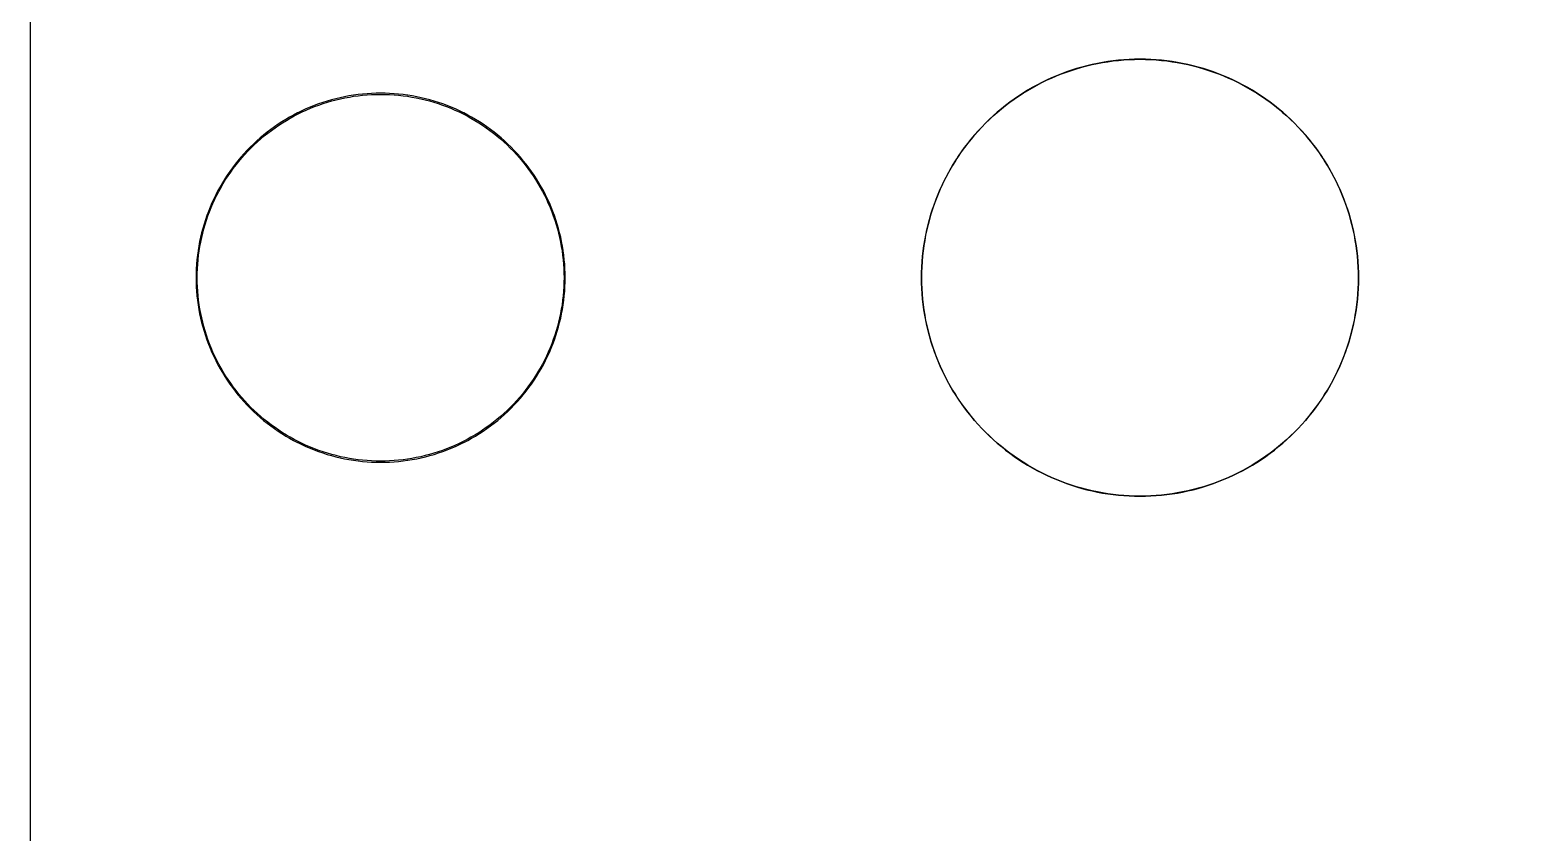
# Model space of a CAD drawing. Extents: x 2 to 124, y 0 to 129.
# Drawn here: x 2.36 to 35.12, y 83.07 to 100.52 of the extents above; entities that cross this region are included whole.
import ezdxf

# ---------------------------------------------------------------- set-up
doc = ezdxf.new("R2010")
doc.units = 0

msp = doc.modelspace()

# ---------------------------------------------------------------- linework, layer by layer
at = {"color": 5, "true_color": 0x0000ff}
msp.add_polyline3d([(123.94209, 0.3175, 0), (123.94209, 128.81762, 0), (2.36219, 128.81762, 0), (2.36219, 0.3175, 0), (123.94209, 0.3175, 0)], close=True, dxfattribs=at)
at = {"color": 34, "true_color": 0x008000}
for points in [[(2.3622, 0.3175, 0), (123.94209, 0.3175, 0), (123.94209, 128.81762, 0), (2.3622, 128.81762, 0), (2.3622, 0.3175, 0)], [(26.37561, 99.88727, 0), (26.25902, 99.88296, 0), (26.14269, 99.87584, 0), (26.02661, 99.86594, 0), (25.91079, 99.85298, 0), (25.79522, 99.83749, 0), (25.79483, 99.83743, 0), (25.68018, 99.81895, 0), (25.68016, 99.81895, 0), (25.67976, 99.81888, 0), (25.56521, 99.79755, 0), (25.45116, 99.77342, 0), (25.33763, 99.74649, 0), (25.22485, 99.71678, 0), (25.11284, 99.68426, 0), (25.00184, 99.64896, 0), (24.8916, 99.61111, 0), (24.78238, 99.57047, 0), (24.67392, 99.52704, 0), (24.56699, 99.48132, 0), (24.46082, 99.4328, 0), (24.35617, 99.3815, 0), (24.35582, 99.38132, 0), (24.25218, 99.32772, 0), (24.15008, 99.27133, 0), (24.04949, 99.21266, 0), (23.95018, 99.1517, 0), (23.85239, 99.08795, 0), (23.75638, 99.02216, 0), (23.66189, 98.95383, 0), (23.56918, 98.88322, 0), (23.47799, 98.81032, 0), (23.38884, 98.73539, 0), (23.30146, 98.65818, 0), (23.21612, 98.57868, 0), (23.21597, 98.57853, 0), (23.13255, 98.4974, 0), (23.13227, 98.49712, 0), (23.05099, 98.41355, 0), (22.97149, 98.32821, 0), (22.89427, 98.24083, 0), (22.81934, 98.15168, 0), (22.74645, 98.06049, 0), (22.67583, 97.96778, 0), (22.60751, 97.87329, 0), (22.54172, 97.77728, 0), (22.47797, 97.67949, 0), (22.41701, 97.58018, 0), (22.35833, 97.47959, 0), (22.30195, 97.37748, 0), (22.30177, 97.37713, 0), (22.24835, 97.27385, 0), (22.24817, 97.2735, 0), (22.19686, 97.16885, 0), (22.14835, 97.06268, 0), (22.10263, 96.95574, 0), (22.0592, 96.84729, 0), (22.01856, 96.73807, 0), (21.98071, 96.62783, 0), (21.9454, 96.51683, 0), (21.91289, 96.40482, 0), (21.88317, 96.29204, 0), (21.85625, 96.1785, 0), (21.83212, 96.06446, 0), (21.81078, 95.9499, 0), (21.81072, 95.94951, 0), (21.79224, 95.83484, 0), (21.79218, 95.83445, 0), (21.77669, 95.71888, 0), (21.76373, 95.60306, 0), (21.75382, 95.48698, 0), (21.74671, 95.37065, 0), (21.74239, 95.25406, 0), (21.74087, 95.13747, 0), (21.74239, 95.02089, 0), (21.74671, 94.9043, 0), (21.75382, 94.78797, 0), (21.76373, 94.67189, 0), (21.77669, 94.55607, 0), (21.79218, 94.4405, 0), (21.79224, 94.4401, 0), (21.81078, 94.32504, 0), (21.83212, 94.21049, 0), (21.85625, 94.09644, 0), (21.88317, 93.9829, 0), (21.91289, 93.87013, 0), (21.9454, 93.75811, 0), (21.98071, 93.64712, 0), (22.01856, 93.53688, 0), (22.0592, 93.42766, 0), (22.10263, 93.3192, 0), (22.14835, 93.21227, 0), (22.19686, 93.1061, 0), (22.19704, 93.10574, 0), (22.24817, 93.00145, 0), (22.24835, 93.00109, 0), (22.30195, 92.89746, 0), (22.35833, 92.79535, 0), (22.41701, 92.69477, 0), (22.47797, 92.59546, 0), (22.54172, 92.49767, 0), (22.60751, 92.40165, 0), (22.67583, 92.30717, 0), (22.74645, 92.21446, 0), (22.81934, 92.12327, 0), (22.89427, 92.03412, 0), (22.97149, 91.94674, 0), (23.05099, 91.8614, 0), (23.13227, 91.77783, 0), (23.13255, 91.77755, 0), (23.21612, 91.69627, 0), (23.30146, 91.61677, 0), (23.38884, 91.53955, 0), (23.47799, 91.46462, 0), (23.56918, 91.39172, 0), (23.66189, 91.32111, 0), (23.75638, 91.25279, 0), (23.85239, 91.187, 0), (23.95018, 91.12325, 0), (24.04949, 91.06229, 0), (24.15008, 91.00361, 0), (24.25218, 90.94722, 0), (24.35582, 90.89363, 0), (24.35617, 90.89345, 0), (24.46082, 90.84214, 0), (24.56699, 90.79363, 0), (24.67392, 90.74791, 0), (24.78238, 90.70447, 0), (24.8916, 90.66383, 0), (25.00184, 90.62599, 0), (25.11284, 90.59068, 0), (25.22485, 90.55817, 0), (25.33763, 90.52845, 0), (25.45116, 90.50153, 0), (25.56521, 90.4774, 0), (25.67976, 90.45606, 0), (25.79483, 90.43752, 0), (25.79522, 90.43746, 0), (25.91079, 90.42196, 0), (26.02661, 90.40901, 0), (26.14269, 90.3991, 0), (26.25902, 90.39199, 0), (26.37561, 90.38767, 0), (26.49219, 90.38615, 0), (26.60878, 90.38767, 0), (26.72537, 90.39199, 0), (26.8417, 90.3991, 0), (26.95778, 90.40901, 0), (27.0736, 90.42196, 0), (27.18917, 90.43746, 0), (27.18956, 90.43752, 0), (27.30463, 90.45606, 0), (27.41918, 90.4774, 0), (27.53323, 90.50153, 0), (27.64676, 90.52845, 0), (27.75954, 90.55817, 0), (27.87155, 90.59068, 0), (27.98255, 90.62599, 0), (28.09279, 90.66383, 0), (28.20201, 90.70447, 0), (28.31047, 90.74791, 0), (28.4174, 90.79363, 0), (28.52357, 90.84214, 0), (28.62822, 90.89345, 0), (28.62857, 90.89363, 0), (28.73221, 90.94722, 0), (28.83431, 91.00361, 0), (28.9349, 91.06229, 0), (29.03421, 91.12325, 0), (29.132, 91.187, 0), (29.22801, 91.25279, 0), (29.3225, 91.32111, 0), (29.41521, 91.39172, 0), (29.5064, 91.46462, 0), (29.59555, 91.53955, 0), (29.68293, 91.61677, 0), (29.76827, 91.69627, 0), (29.85184, 91.77755, 0), (29.85212, 91.77783, 0), (29.9334, 91.8614, 0), (30.0129, 91.94674, 0), (30.09012, 92.03412, 0), (30.16505, 92.12327, 0), (30.23794, 92.21446, 0), (30.30856, 92.30717, 0), (30.37688, 92.40165, 0), (30.44267, 92.49767, 0), (30.50642, 92.59546, 0), (30.56738, 92.69477, 0), (30.62606, 92.79535, 0), (30.68244, 92.89746, 0), (30.73604, 93.00109, 0), (30.73622, 93.00145, 0), (30.78735, 93.10574, 0), (30.78753, 93.1061, 0), (30.83604, 93.21227, 0), (30.88176, 93.3192, 0), (30.92519, 93.42766, 0), (30.96583, 93.53688, 0), (31.00368, 93.64712, 0), (31.03899, 93.75811, 0), (31.0715, 93.87013, 0), (31.10122, 93.9829, 0), (31.12814, 94.09644, 0), (31.15227, 94.21049, 0), (31.17361, 94.32504, 0), (31.19215, 94.4401, 0), (31.19221, 94.4405, 0), (31.20771, 94.55607, 0), (31.22066, 94.67189, 0), (31.23057, 94.78797, 0), (31.23768, 94.9043, 0), (31.242, 95.02089, 0), (31.24352, 95.13747, 0), (31.242, 95.25406, 0), (31.23768, 95.37065, 0), (31.23057, 95.48698, 0), (31.22066, 95.60306, 0), (31.20771, 95.71888, 0), (31.19221, 95.83445, 0), (31.19215, 95.83484, 0), (31.17367, 95.94951, 0), (31.17361, 95.9499, 0), (31.15227, 96.06446, 0), (31.12814, 96.1785, 0), (31.10122, 96.29204, 0), (31.0715, 96.40482, 0), (31.03899, 96.51683, 0), (31.00368, 96.62783, 0), (30.96583, 96.73807, 0), (30.92519, 96.84729, 0), (30.88176, 96.95574, 0), (30.83604, 97.06268, 0), (30.78753, 97.16885, 0), (30.73622, 97.2735, 0), (30.73604, 97.27385, 0), (30.68262, 97.37713, 0), (30.68244, 97.37748, 0), (30.62606, 97.47959, 0), (30.56738, 97.58018, 0), (30.50642, 97.67949, 0), (30.44267, 97.77728, 0), (30.37688, 97.87329, 0), (30.30856, 97.96778, 0), (30.23794, 98.06049, 0), (30.16505, 98.15168, 0), (30.09012, 98.24083, 0), (30.0129, 98.32821, 0), (29.9334, 98.41355, 0), (29.85212, 98.49712, 0), (29.85184, 98.4974, 0), (29.76842, 98.57853, 0), (29.76827, 98.57868, 0), (29.68293, 98.65818, 0), (29.59555, 98.73539, 0), (29.5064, 98.81032, 0), (29.41521, 98.88322, 0), (29.3225, 98.95383, 0), (29.22801, 99.02216, 0), (29.132, 99.08795, 0), (29.03421, 99.1517, 0), (28.9349, 99.21266, 0), (28.83431, 99.27133, 0), (28.73221, 99.32772, 0), (28.62857, 99.38132, 0), (28.62822, 99.3815, 0), (28.52357, 99.4328, 0), (28.4174, 99.48132, 0), (28.31047, 99.52704, 0), (28.20201, 99.57047, 0), (28.09279, 99.61111, 0), (27.98255, 99.64896, 0), (27.87155, 99.68426, 0), (27.75954, 99.71678, 0), (27.64676, 99.74649, 0), (27.53323, 99.77342, 0), (27.41918, 99.79755, 0), (27.30463, 99.81888, 0), (27.30423, 99.81895, 0), (27.30421, 99.81895, 0), (27.18956, 99.83743, 0), (27.18917, 99.83749, 0), (27.0736, 99.85298, 0), (26.95778, 99.86594, 0), (26.8417, 99.87584, 0), (26.72537, 99.88296, 0), (26.60878, 99.88727, 0), (26.49219, 99.8888, 0), (26.37561, 99.88727, 0)], [(26.72537, 90.39453, 0), (26.60878, 90.39021, 0), (26.49219, 90.38869, 0), (26.37561, 90.39021, 0), (26.25902, 90.39453, 0), (26.14269, 90.40164, 0), (26.02661, 90.41155, 0), (25.91079, 90.4245, 0), (25.79522, 90.44, 0), (25.7952, 90.44, 0), (25.68055, 90.45848, 0), (25.566, 90.47981, 0), (25.45195, 90.50394, 0), (25.33841, 90.53087, 0), (25.22564, 90.56058, 0), (25.11362, 90.5931, 0), (25.00262, 90.6284, 0), (24.89239, 90.66625, 0), (24.78317, 90.70689, 0), (24.67471, 90.75032, 0), (24.56778, 90.79604, 0), (24.4616, 90.84456, 0), (24.357, 90.89584, 0), (24.25368, 90.94928, 0), (24.15157, 91.00567, 0), (24.05099, 91.06434, 0), (23.95167, 91.1253, 0), (23.85388, 91.18905, 0), (23.75787, 91.25484, 0), (23.66338, 91.32317, 0), (23.57067, 91.39378, 0), (23.47949, 91.46668, 0), (23.39033, 91.54161, 0), (23.30296, 91.61882, 0), (23.21761, 91.69832, 0), (23.13419, 91.77946, 0), (23.05305, 91.86289, 0), (22.97354, 91.94823, 0), (22.89633, 92.03561, 0), (22.8214, 92.12476, 0), (22.7485, 92.21595, 0), (22.67789, 92.30866, 0), (22.60956, 92.40315, 0), (22.54378, 92.49916, 0), (22.48002, 92.59695, 0), (22.41906, 92.69626, 0), (22.36039, 92.79685, 0), (22.304, 92.89896, 0), (22.25048, 93.00246, 0), (22.19928, 93.10688, 0), (22.15076, 93.21305, 0), (22.10504, 93.31999, 0), (22.06161, 93.42845, 0), (22.02097, 93.53767, 0), (21.98312, 93.6479, 0), (21.94782, 93.7589, 0), (21.91531, 93.87091, 0), (21.88559, 93.98369, 0), (21.85866, 94.09723, 0), (21.83453, 94.21127, 0), (21.8132, 94.32583, 0), (21.79472, 94.4405, 0), (21.77923, 94.55607, 0), (21.76627, 94.67189, 0), (21.75637, 94.78797, 0), (21.74925, 94.9043, 0), (21.74494, 95.02089, 0), (21.74341, 95.13747, 0), (21.74494, 95.25406, 0), (21.74925, 95.37065, 0), (21.75637, 95.48698, 0), (21.76627, 95.60306, 0), (21.77923, 95.71888, 0), (21.79471, 95.83435, 0), (21.8132, 95.94912, 0), (21.83453, 96.06367, 0), (21.85866, 96.17772, 0), (21.88559, 96.29126, 0), (21.91531, 96.40403, 0), (21.94782, 96.51605, 0), (21.98312, 96.62704, 0), (22.02097, 96.73728, 0), (22.06161, 96.8465, 0), (22.10504, 96.95496, 0), (22.15076, 97.06189, 0), (22.19928, 97.16806, 0), (22.25057, 97.27267, 0), (22.304, 97.37599, 0), (22.36039, 97.4781, 0), (22.41906, 97.57868, 0), (22.48002, 97.678, 0), (22.54378, 97.77579, 0), (22.60956, 97.8718, 0), (22.67789, 97.96629, 0), (22.74849, 98.05899, 0), (22.7485, 98.059, 0), (22.8214, 98.15018, 0), (22.89633, 98.23934, 0), (22.97354, 98.32671, 0), (23.05305, 98.41206, 0), (23.13419, 98.49548, 0), (23.21761, 98.57662, 0), (23.30296, 98.65612, 0), (23.39033, 98.73334, 0), (23.47949, 98.80827, 0), (23.57067, 98.88117, 0), (23.66338, 98.95178, 0), (23.75787, 99.02011, 0), (23.85388, 99.08589, 0), (23.95167, 99.14965, 0), (24.05099, 99.21061, 0), (24.15157, 99.26928, 0), (24.25368, 99.32567, 0), (24.35696, 99.37908, 0), (24.4616, 99.43039, 0), (24.56778, 99.4789, 0), (24.67471, 99.52462, 0), (24.78317, 99.56806, 0), (24.89239, 99.6087, 0), (25.00262, 99.64654, 0), (25.11362, 99.68185, 0), (25.22564, 99.71436, 0), (25.33841, 99.74408, 0), (25.45195, 99.771, 0), (25.566, 99.79513, 0), (25.68055, 99.81647, 0), (25.79532, 99.83496, 0), (25.91079, 99.85044, 0), (26.02661, 99.8634, 0), (26.14269, 99.8733, 0), (26.25902, 99.88041, 0), (26.37561, 99.88473, 0), (26.49219, 99.88626, 0), (26.60878, 99.88473, 0), (26.72537, 99.88041, 0), (26.8417, 99.8733, 0), (26.95778, 99.8634, 0), (27.0736, 99.85044, 0), (27.18907, 99.83496, 0), (27.30384, 99.81647, 0), (27.41839, 99.79513, 0), (27.53244, 99.771, 0), (27.64598, 99.74408, 0), (27.75875, 99.71436, 0), (27.87077, 99.68185, 0), (27.98177, 99.64654, 0), (28.092, 99.6087, 0), (28.20122, 99.56806, 0), (28.30968, 99.52462, 0), (28.41661, 99.4789, 0), (28.52279, 99.43039, 0), (28.62743, 99.37908, 0), (28.73071, 99.32567, 0), (28.83282, 99.26928, 0), (28.9334, 99.21061, 0), (29.03272, 99.14965, 0), (29.13051, 99.08589, 0), (29.22652, 99.02011, 0), (29.32101, 98.95178, 0), (29.41372, 98.88117, 0), (29.5049, 98.80827, 0), (29.59406, 98.73334, 0), (29.68143, 98.65612, 0), (29.76678, 98.57662, 0), (29.8502, 98.49548, 0), (29.93134, 98.41206, 0), (30.01085, 98.32671, 0), (30.08806, 98.23934, 0), (30.16299, 98.15018, 0), (30.23589, 98.059, 0), (30.2359, 98.05899, 0), (30.3065, 97.96629, 0), (30.37483, 97.8718, 0), (30.44061, 97.77579, 0), (30.50437, 97.678, 0), (30.56533, 97.57868, 0), (30.624, 97.4781, 0), (30.68039, 97.37599, 0), (30.73382, 97.27267, 0), (30.78511, 97.16806, 0), (30.83363, 97.06189, 0), (30.87935, 96.95496, 0), (30.92278, 96.8465, 0), (30.96342, 96.73728, 0), (31.00127, 96.62704, 0), (31.03657, 96.51605, 0), (31.06908, 96.40403, 0), (31.0988, 96.29126, 0), (31.12573, 96.17772, 0), (31.14986, 96.06367, 0), (31.17119, 95.94912, 0), (31.18968, 95.83435, 0), (31.20516, 95.71888, 0), (31.21812, 95.60306, 0), (31.22802, 95.48698, 0), (31.23514, 95.37065, 0), (31.23945, 95.25406, 0), (31.24098, 95.13747, 0), (31.23945, 95.02089, 0), (31.23514, 94.9043, 0), (31.22802, 94.78797, 0), (31.21812, 94.67189, 0), (31.20516, 94.55607, 0), (31.18967, 94.4405, 0), (31.17119, 94.32583, 0), (31.14986, 94.21127, 0), (31.12573, 94.09723, 0), (31.0988, 93.98369, 0), (31.06908, 93.87091, 0), (31.03657, 93.7589, 0), (31.00127, 93.6479, 0), (30.96342, 93.53767, 0), (30.92278, 93.42845, 0), (30.87935, 93.31999, 0), (30.83363, 93.21305, 0), (30.78511, 93.10688, 0), (30.73391, 93.00246, 0), (30.68039, 92.89896, 0), (30.624, 92.79685, 0), (30.56533, 92.69626, 0), (30.50437, 92.59695, 0), (30.44061, 92.49916, 0), (30.37483, 92.40315, 0), (30.3065, 92.30866, 0), (30.23589, 92.21595, 0), (30.16299, 92.12476, 0), (30.08806, 92.03561, 0), (30.01085, 91.94823, 0), (29.93134, 91.86289, 0), (29.8502, 91.77946, 0), (29.76678, 91.69832, 0), (29.68143, 91.61882, 0), (29.59406, 91.54161, 0), (29.5049, 91.46668, 0), (29.41372, 91.39378, 0), (29.32101, 91.32317, 0), (29.22652, 91.25484, 0), (29.13051, 91.18905, 0), (29.03272, 91.1253, 0), (28.9334, 91.06434, 0), (28.83282, 91.00567, 0), (28.73071, 90.94928, 0), (28.62739, 90.89584, 0), (28.52279, 90.84456, 0), (28.41661, 90.79604, 0), (28.30968, 90.75032, 0), (28.20122, 90.70689, 0), (28.092, 90.66625, 0), (27.98177, 90.6284, 0), (27.87077, 90.5931, 0), (27.75875, 90.56058, 0), (27.64598, 90.53087, 0), (27.53244, 90.50394, 0), (27.41839, 90.47981, 0), (27.30384, 90.45848, 0), (27.18919, 90.44, 0), (27.18917, 90.44, 0), (27.0736, 90.4245, 0), (26.95778, 90.41155, 0), (26.8417, 90.40164, 0), (26.72537, 90.39453, 0)], [(9.88415, 99.14889, 0), (9.78585, 99.14534, 0), (9.68806, 99.13924, 0), (9.59002, 99.13086, 0), (9.49248, 99.12019, 0), (9.3952, 99.10698, 0), (9.39128, 99.10636, 0), (9.29449, 99.09062, 0), (9.19797, 99.07258, 0), (9.10197, 99.05226, 0), (9.00647, 99.02966, 0), (8.91147, 99.00476, 0), (8.81724, 98.97733, 0), (8.7235, 98.94761, 0), (8.6308, 98.91561, 0), (8.5386, 98.88157, 0), (8.44767, 98.845, 0), (8.35723, 98.80639, 0), (8.26809, 98.7655, 0), (8.17995, 98.72232, 0), (8.17641, 98.72051, 0), (8.08902, 98.6753, 0), (8.00318, 98.62806, 0), (7.91835, 98.57878, 0), (7.83478, 98.52722, 0), (7.75248, 98.47362, 0), (7.67146, 98.418, 0), (7.59196, 98.36059, 0), (7.51372, 98.30116, 0), (7.43727, 98.23969, 0), (7.36209, 98.1767, 0), (7.28843, 98.11142, 0), (7.21654, 98.04462, 0), (7.14619, 97.97629, 0), (7.14338, 97.97348, 0), (7.07505, 97.90312, 0), (7.00825, 97.83124, 0), (6.94297, 97.75758, 0), (6.87998, 97.6824, 0), (6.81851, 97.60594, 0), (6.75907, 97.52771, 0), (6.70167, 97.44821, 0), (6.64604, 97.36718, 0), (6.59245, 97.28489, 0), (6.54089, 97.20132, 0), (6.49161, 97.11649, 0), (6.44437, 97.03063, 0), (6.39916, 96.94326, 0), (6.39735, 96.93972, 0), (6.35417, 96.85158, 0), (6.31328, 96.76243, 0), (6.27467, 96.672, 0), (6.23809, 96.58107, 0), (6.20406, 96.48887, 0), (6.17205, 96.39616, 0), (6.14234, 96.30243, 0), (6.1149, 96.2082, 0), (6.09001, 96.1132, 0), (6.06741, 96.0177, 0), (6.04709, 95.92169, 0), (6.02905, 95.82517, 0), (6.0133, 95.72839, 0), (6.01268, 95.72447, 0), (5.99948, 95.62719, 0), (5.98881, 95.52965, 0), (5.98043, 95.43161, 0), (5.97433, 95.33381, 0), (5.97077, 95.23552, 0), (5.9695, 95.13747, 0), (5.97077, 95.03943, 0), (5.97433, 94.94113, 0), (5.98043, 94.84334, 0), (5.98881, 94.7453, 0), (5.99948, 94.64776, 0), (6.01268, 94.55048, 0), (6.0133, 94.54655, 0), (6.02905, 94.44978, 0), (6.04709, 94.35326, 0), (6.06741, 94.25725, 0), (6.09001, 94.16174, 0), (6.1149, 94.06675, 0), (6.14234, 93.97251, 0), (6.17205, 93.87879, 0), (6.20406, 93.78608, 0), (6.23809, 93.69388, 0), (6.27467, 93.60294, 0), (6.27468, 93.60292, 0), (6.31328, 93.51252, 0), (6.35417, 93.42337, 0), (6.39735, 93.33523, 0), (6.39916, 93.33169, 0), (6.44437, 93.24431, 0), (6.49161, 93.15846, 0), (6.54089, 93.07362, 0), (6.59245, 92.99006, 0), (6.64604, 92.90776, 0), (6.70167, 92.82674, 0), (6.75907, 92.74723, 0), (6.81851, 92.669, 0), (6.87998, 92.59255, 0), (6.94297, 92.51736, 0), (7.00825, 92.4437, 0), (7.07505, 92.37182, 0), (7.14338, 92.30146, 0), (7.14619, 92.29865, 0), (7.21654, 92.23033, 0), (7.28843, 92.16353, 0), (7.36209, 92.09825, 0), (7.43727, 92.03526, 0), (7.51372, 91.97379, 0), (7.59196, 91.91435, 0), (7.67146, 91.85695, 0), (7.75248, 91.80132, 0), (7.83478, 91.74773, 0), (7.91835, 91.69617, 0), (8.00318, 91.64689, 0), (8.08902, 91.59965, 0), (8.17641, 91.55443, 0), (8.17995, 91.55263, 0), (8.26809, 91.50945, 0), (8.35723, 91.46856, 0), (8.44767, 91.42995, 0), (8.5386, 91.39337, 0), (8.6308, 91.35934, 0), (8.7235, 91.32733, 0), (8.81724, 91.29761, 0), (8.91147, 91.27018, 0), (9.00647, 91.24529, 0), (9.10197, 91.22268, 0), (9.19797, 91.20236, 0), (9.29449, 91.18433, 0), (9.39128, 91.16858, 0), (9.3952, 91.16796, 0), (9.49248, 91.15475, 0), (9.59002, 91.14409, 0), (9.68806, 91.1357, 0), (9.78585, 91.12961, 0), (9.88415, 91.12605, 0), (9.9822, 91.12478, 0), (10.08024, 91.12605, 0), (10.17854, 91.12961, 0), (10.27633, 91.1357, 0), (10.37437, 91.14409, 0), (10.4719, 91.15475, 0), (10.56919, 91.16796, 0), (10.57311, 91.16858, 0), (10.66989, 91.18433, 0), (10.76641, 91.20236, 0), (10.86242, 91.22268, 0), (10.95792, 91.24529, 0), (11.05292, 91.27018, 0), (11.14715, 91.29761, 0), (11.24088, 91.32733, 0), (11.33359, 91.35934, 0), (11.42579, 91.39337, 0), (11.51672, 91.42995, 0), (11.60715, 91.46856, 0), (11.6963, 91.50945, 0), (11.78444, 91.55263, 0), (11.78798, 91.55443, 0), (11.87536, 91.59965, 0), (11.96121, 91.64689, 0), (12.04604, 91.69617, 0), (12.12961, 91.74773, 0), (12.21191, 91.80132, 0), (12.29293, 91.85695, 0), (12.37243, 91.91435, 0), (12.45067, 91.97379, 0), (12.52712, 92.03526, 0), (12.6023, 92.09825, 0), (12.67596, 92.16353, 0), (12.74785, 92.23033, 0), (12.8182, 92.29865, 0), (12.82101, 92.30146, 0), (12.88934, 92.37182, 0), (12.95614, 92.4437, 0), (13.02142, 92.51736, 0), (13.08441, 92.59255, 0), (13.14588, 92.669, 0), (13.20532, 92.74723, 0), (13.26272, 92.82674, 0), (13.31835, 92.90776, 0), (13.37194, 92.99006, 0), (13.4235, 93.07362, 0), (13.47278, 93.15846, 0), (13.52002, 93.24431, 0), (13.56523, 93.33169, 0), (13.56704, 93.33523, 0), (13.61022, 93.42337, 0), (13.65111, 93.51252, 0), (13.68971, 93.60292, 0), (13.68972, 93.60294, 0), (13.7263, 93.69388, 0), (13.76033, 93.78608, 0), (13.79234, 93.87879, 0), (13.82205, 93.97251, 0), (13.84949, 94.06675, 0), (13.87438, 94.16174, 0), (13.89698, 94.25725, 0), (13.9173, 94.35326, 0), (13.93534, 94.44978, 0), (13.95109, 94.54655, 0), (13.95171, 94.55048, 0), (13.96492, 94.64776, 0), (13.97558, 94.7453, 0), (13.98397, 94.84334, 0), (13.99006, 94.94113, 0), (13.99362, 95.03943, 0), (13.99489, 95.13747, 0), (13.99362, 95.23552, 0), (13.99006, 95.33381, 0), (13.98397, 95.43161, 0), (13.97558, 95.52965, 0), (13.96492, 95.62719, 0), (13.95171, 95.72447, 0), (13.95109, 95.72839, 0), (13.93534, 95.82517, 0), (13.9173, 95.92169, 0), (13.89698, 96.0177, 0), (13.87438, 96.1132, 0), (13.84949, 96.2082, 0), (13.82205, 96.30243, 0), (13.79234, 96.39616, 0), (13.76033, 96.48887, 0), (13.7263, 96.58107, 0), (13.68972, 96.672, 0), (13.65111, 96.76243, 0), (13.61022, 96.85158, 0), (13.56704, 96.93972, 0), (13.56523, 96.94326, 0), (13.52002, 97.03063, 0), (13.47278, 97.11649, 0), (13.4235, 97.20132, 0), (13.37194, 97.28489, 0), (13.31835, 97.36718, 0), (13.26272, 97.44821, 0), (13.20532, 97.52771, 0), (13.14588, 97.60594, 0), (13.08441, 97.6824, 0), (13.02142, 97.75758, 0), (12.95614, 97.83124, 0), (12.88934, 97.90312, 0), (12.82101, 97.97348, 0), (12.8182, 97.97629, 0), (12.74785, 98.04462, 0), (12.67596, 98.11142, 0), (12.6023, 98.1767, 0), (12.52712, 98.23969, 0), (12.45067, 98.30116, 0), (12.37243, 98.36059, 0), (12.29293, 98.418, 0), (12.21191, 98.47362, 0), (12.12961, 98.52722, 0), (12.04604, 98.57878, 0), (11.96121, 98.62806, 0), (11.87536, 98.6753, 0), (11.78798, 98.72051, 0), (11.78444, 98.72232, 0), (11.6963, 98.7655, 0), (11.60715, 98.80639, 0), (11.51672, 98.845, 0), (11.42579, 98.88157, 0), (11.33359, 98.91561, 0), (11.24088, 98.94761, 0), (11.14715, 98.97733, 0), (11.05292, 99.00476, 0), (10.95792, 99.02966, 0), (10.86242, 99.05226, 0), (10.76641, 99.07258, 0), (10.66989, 99.09062, 0), (10.57311, 99.10636, 0), (10.56919, 99.10698, 0), (10.4719, 99.12019, 0), (10.37437, 99.13086, 0), (10.27633, 99.13924, 0), (10.17854, 99.14534, 0), (10.08024, 99.14889, 0), (9.9822, 99.15016, 0), (9.88415, 99.14889, 0)], [(10.17854, 91.15501, 0), (10.08024, 91.15145, 0), (9.9822, 91.15018, 0), (9.88415, 91.15145, 0), (9.78585, 91.15501, 0), (9.68806, 91.1611, 0), (9.59002, 91.16948, 0), (9.49248, 91.18015, 0), (9.39593, 91.19326, 0), (9.30235, 91.20849, 0), (9.20583, 91.22652, 0), (9.10981, 91.24684, 0), (9.01432, 91.26945, 0), (8.91932, 91.29434, 0), (8.82509, 91.32177, 0), (8.73136, 91.35149, 0), (8.63865, 91.38349, 0), (8.54645, 91.41753, 0), (8.45552, 91.45411, 0), (8.36509, 91.49271, 0), (8.27594, 91.53361, 0), (8.18877, 91.57631, 0), (8.10396, 91.6202, 0), (8.01811, 91.66744, 0), (7.93328, 91.71672, 0), (7.84971, 91.76828, 0), (7.76741, 91.82187, 0), (7.68639, 91.8775, 0), (7.60689, 91.9349, 0), (7.52865, 91.99434, 0), (7.4522, 92.05581, 0), (7.37702, 92.1188, 0), (7.30336, 92.18408, 0), (7.23147, 92.25088, 0), (7.16255, 92.31782, 0), (7.0956, 92.38675, 0), (7.0288, 92.45863, 0), (6.96352, 92.53229, 0), (6.90053, 92.60748, 0), (6.83906, 92.68393, 0), (6.77962, 92.76216, 0), (6.72222, 92.84167, 0), (6.66659, 92.92269, 0), (6.613, 93.00499, 0), (6.56144, 93.08855, 0), (6.51216, 93.17339, 0), (6.46492, 93.25924, 0), (6.42095, 93.34423, 0), (6.37833, 93.43122, 0), (6.33744, 93.52037, 0), (6.29883, 93.61079, 0), (6.26225, 93.70173, 0), (6.22822, 93.79393, 0), (6.19621, 93.88664, 0), (6.16649, 93.98036, 0), (6.13906, 94.0746, 0), (6.11417, 94.16959, 0), (6.09156, 94.2651, 0), (6.07124, 94.36111, 0), (6.05321, 94.45763, 0), (6.03799, 94.55115, 0), (6.02488, 94.64776, 0), (6.01421, 94.7453, 0), (6.00583, 94.84334, 0), (5.99973, 94.94113, 0), (5.99617, 95.03943, 0), (5.9949, 95.13747, 0), (5.99617, 95.23552, 0), (5.99973, 95.33381, 0), (6.00583, 95.43161, 0), (6.01421, 95.52965, 0), (6.02488, 95.62719, 0), (6.03798, 95.72375, 0), (6.05321, 95.81732, 0), (6.07124, 95.91384, 0), (6.09156, 96.00985, 0), (6.11417, 96.10535, 0), (6.13906, 96.20035, 0), (6.16649, 96.29458, 0), (6.19621, 96.38831, 0), (6.22822, 96.48102, 0), (6.26225, 96.57322, 0), (6.29883, 96.66415, 0), (6.33744, 96.75458, 0), (6.37833, 96.84373, 0), (6.42094, 96.93072, 0), (6.46492, 97.0157, 0), (6.51216, 97.10156, 0), (6.56144, 97.18639, 0), (6.613, 97.26996, 0), (6.66659, 97.35225, 0), (6.72222, 97.43328, 0), (6.77962, 97.51278, 0), (6.83906, 97.59101, 0), (6.90053, 97.66747, 0), (6.96352, 97.74265, 0), (7.0288, 97.81631, 0), (7.0956, 97.88819, 0), (7.16255, 97.95713, 0), (7.23147, 98.02407, 0), (7.30336, 98.09087, 0), (7.37702, 98.15615, 0), (7.4522, 98.21914, 0), (7.52865, 98.28061, 0), (7.60689, 98.34004, 0), (7.68639, 98.39745, 0), (7.76741, 98.45307, 0), (7.84971, 98.50667, 0), (7.93328, 98.55823, 0), (8.01811, 98.60751, 0), (8.10396, 98.65475, 0), (8.18912, 98.69881, 0), (8.27594, 98.74134, 0), (8.36509, 98.78223, 0), (8.45552, 98.82084, 0), (8.54645, 98.85742, 0), (8.63865, 98.89145, 0), (8.73136, 98.92346, 0), (8.82509, 98.95317, 0), (8.91932, 98.98061, 0), (9.01432, 99.0055, 0), (9.10981, 99.0281, 0), (9.20583, 99.04842, 0), (9.30235, 99.06646, 0), (9.39592, 99.08169, 0), (9.49248, 99.09479, 0), (9.59002, 99.10546, 0), (9.68806, 99.11384, 0), (9.78585, 99.11994, 0), (9.88415, 99.1235, 0), (9.9822, 99.12477, 0), (10.08024, 99.1235, 0), (10.17854, 99.11994, 0), (10.27633, 99.11384, 0), (10.37437, 99.10546, 0), (10.4719, 99.09479, 0), (10.56847, 99.08169, 0), (10.66204, 99.06646, 0), (10.75856, 99.04842, 0), (10.85457, 99.0281, 0), (10.95007, 99.0055, 0), (11.04507, 98.98061, 0), (11.1393, 98.95317, 0), (11.23303, 98.92346, 0), (11.32574, 98.89145, 0), (11.41794, 98.85742, 0), (11.50887, 98.82084, 0), (11.5993, 98.78223, 0), (11.68845, 98.74134, 0), (11.77544, 98.69872, 0), (11.86043, 98.65475, 0), (11.94628, 98.60751, 0), (12.03111, 98.55823, 0), (12.11468, 98.50667, 0), (12.19698, 98.45307, 0), (12.278, 98.39745, 0), (12.3575, 98.34004, 0), (12.43574, 98.28061, 0), (12.51219, 98.21914, 0), (12.58737, 98.15615, 0), (12.66103, 98.09087, 0), (12.73292, 98.02407, 0), (12.80184, 97.95713, 0), (12.86879, 97.88819, 0), (12.93559, 97.81631, 0), (13.00087, 97.74265, 0), (13.06386, 97.66747, 0), (13.12533, 97.59101, 0), (13.18477, 97.51278, 0), (13.24217, 97.43328, 0), (13.2978, 97.35225, 0), (13.35139, 97.26996, 0), (13.40295, 97.18639, 0), (13.45223, 97.10156, 0), (13.49947, 97.0157, 0), (13.54345, 96.93072, 0), (13.58606, 96.84373, 0), (13.62695, 96.75458, 0), (13.66556, 96.66415, 0), (13.70214, 96.57322, 0), (13.73617, 96.48102, 0), (13.76818, 96.38831, 0), (13.7979, 96.29458, 0), (13.82533, 96.20035, 0), (13.85022, 96.10535, 0), (13.87283, 96.00985, 0), (13.89315, 95.91384, 0), (13.91118, 95.81732, 0), (13.92641, 95.72375, 0), (13.93951, 95.62719, 0), (13.95018, 95.52965, 0), (13.95857, 95.43161, 0), (13.96466, 95.33381, 0), (13.96822, 95.23552, 0), (13.96949, 95.13747, 0), (13.96822, 95.03943, 0), (13.96466, 94.94113, 0), (13.95857, 94.84334, 0), (13.95018, 94.7453, 0), (13.93951, 94.64776, 0), (13.9264, 94.55115, 0), (13.91118, 94.45763, 0), (13.89315, 94.36111, 0), (13.87283, 94.2651, 0), (13.85022, 94.16959, 0), (13.82533, 94.0746, 0), (13.7979, 93.98036, 0), (13.76818, 93.88664, 0), (13.73617, 93.79393, 0), (13.70214, 93.70173, 0), (13.66556, 93.61079, 0), (13.62695, 93.52037, 0), (13.58606, 93.43122, 0), (13.54344, 93.34423, 0), (13.49947, 93.25924, 0), (13.45223, 93.17339, 0), (13.40295, 93.08855, 0), (13.35139, 93.00499, 0), (13.2978, 92.92269, 0), (13.24217, 92.84167, 0), (13.18477, 92.76216, 0), (13.12533, 92.68393, 0), (13.06386, 92.60748, 0), (13.00087, 92.53229, 0), (12.93559, 92.45863, 0), (12.86879, 92.38675, 0), (12.80184, 92.31782, 0), (12.73292, 92.25088, 0), (12.66103, 92.18408, 0), (12.58737, 92.1188, 0), (12.51219, 92.05581, 0), (12.43574, 91.99434, 0), (12.3575, 91.9349, 0), (12.278, 91.8775, 0), (12.19698, 91.82187, 0), (12.11468, 91.76828, 0), (12.03111, 91.71672, 0), (11.94628, 91.66744, 0), (11.86043, 91.6202, 0), (11.77579, 91.5764, 0), (11.68845, 91.53361, 0), (11.5993, 91.49271, 0), (11.50887, 91.45411, 0), (11.41794, 91.41753, 0), (11.32574, 91.38349, 0), (11.23303, 91.35149, 0), (11.1393, 91.32177, 0), (11.04507, 91.29434, 0), (10.95007, 91.26945, 0), (10.85457, 91.24684, 0), (10.75856, 91.22652, 0), (10.66204, 91.20849, 0), (10.56846, 91.19326, 0), (10.4719, 91.18015, 0), (10.37437, 91.16948, 0), (10.27633, 91.1611, 0), (10.17854, 91.15501, 0)]]:
    msp.add_polyline3d(points, close=True, dxfattribs=at)

doc.saveas('drawing.dxf')
